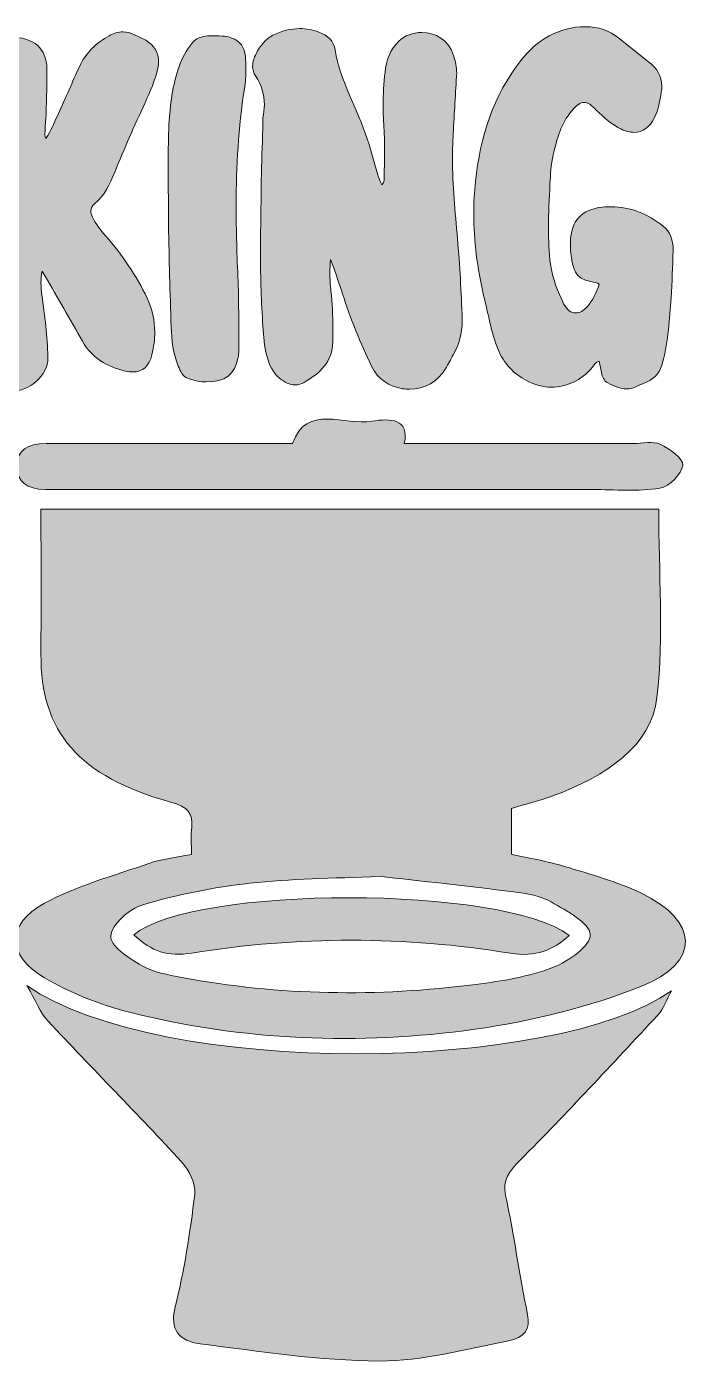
# Model space of a CAD drawing. Header units: inches. Extents: x 253 to 834, y -807 to -273.
# Drawn here: x 564 to 834, y -807 to -273 of the extents above; entities that cross this region are included whole.
import ezdxf

# ---------------------------------------------------------------- set-up
doc = ezdxf.new("R2010")
doc.units = ezdxf.units.IN
doc.header["$MEASUREMENT"] = 0
doc.layers.add('Layer 1', color=7, linetype='Continuous')

# ---------------------------------------------------------------- blocks, each defined once
blk = doc.blocks.new('block 3')
at = {"layer": 'Layer 1', "true_color": 0x040404}
h = blk.add_hatch(color=18, dxfattribs=at)
h.dxf.hatch_style = 2
edge = h.paths.add_edge_path()
edge.add_spline(control_points=[(555.14, -418.79), (551.31, -418.03), (548.55, -415.96), (547.25, -412.12), (545.25, -406.14), (544.87, -399.93), (544.41, -393.8), (543.49, -381.46), (543.18, -369.11), (541.49, -356.84), (541.34, -355.46), (541.26, -354.01), (541.26, -352.55), (541.26, -350.48), (541.42, -348.33), (541.42, -346.26), (541.49, -332.54), (541.57, -318.74), (541.88, -304.94), (541.95, -298.19), (543.49, -291.59), (546.09, -285.31), (548.32, -279.94), (553.61, -277.56), (558.67, -277.56), (562.73, -277.56), (566.72, -279.1), (568.79, -281.7), (570.78, -284.16), (571.63, -286.76), (571.63, -289.83), (571.55, -298.11), (571.55, -306.39), (570.86, -314.67), (570.86, -314.67), (570.78, -316.05), (570.78, -316.05), (570.78, -316.67), (570.86, -317.2), (571.17, -317.97), (573.39, -314.67), (574.69, -311.15), (576.23, -307.85), (579.14, -301.56), (581.82, -295.27), (584.74, -288.99), (587.19, -283.54), (591.49, -279.71), (596.55, -276.8), (598.39, -275.8), (600.15, -275.26), (601.99, -275.26), (603.52, -275.26), (605.13, -275.65), (606.67, -276.41), (608.2, -277.18), (609.73, -277.79), (611.19, -278.64), (614.56, -280.71), (616.33, -283.62), (616.33, -287.15), (616.33, -287.99), (616.25, -288.83), (616.02, -289.75), (614.95, -294.58), (612.95, -299.19), (610.88, -303.63), (606.67, -312.76), (602.53, -322.03), (598.77, -331.39), (596.85, -336.14), (594.78, -340.74), (590.64, -344.04), (589.64, -344.88), (589.19, -345.88), (589.19, -346.88), (589.19, -347.64), (589.49, -348.49), (589.87, -349.33), (591.26, -352.17), (593.09, -354.54), (595.17, -356.92), (601.84, -364.43), (607.36, -372.71), (611.73, -381.76), (613.87, -386.13), (614.79, -390.66), (614.79, -395.26), (614.79, -398.25), (614.41, -401.31), (613.64, -404.38), (612.57, -408.98), (609.96, -411.28), (605.98, -411.28), (605.06, -411.28), (604.06, -411.13), (602.91, -410.9), (595.7, -409.13), (589.57, -405.68), (585.81, -398.94), (580.83, -390.27), (575.84, -381.61), (570.94, -372.94), (570.94, -372.94), (569.71, -370.95), (569.71, -370.95), (569.4, -372.56), (569.25, -374.09), (569.25, -375.63), (569.25, -377.31), (569.4, -378.93), (569.63, -380.53), (570.78, -388.74), (571.78, -396.94), (572.01, -405.3), (572.01, -405.3), (572.01, -405.61), (572.01, -405.61), (572.01, -412.74), (564.65, -419.02), (557.52, -419.02), (556.75, -419.02), (555.91, -418.95), (555.14, -418.79)], knot_values=[0, 0, 0, 0, 1, 1, 1, 2, 2, 2, 3, 3, 3, 4, 4, 4, 5, 5, 5, 6, 6, 6, 7, 7, 7, 8, 8, 8, 9, 9, 9, 10, 10, 10, 11, 11, 11, 12, 12, 12, 13, 13, 13, 14, 14, 14, 15, 15, 15, 16, 16, 16, 17, 17, 17, 18, 18, 18, 19, 19, 19, 20, 20, 20, 21, 21, 21, 22, 22, 22, 23, 23, 23, 24, 24, 24, 25, 25, 25, 26, 26, 26, 27, 27, 27, 28, 28, 28, 29, 29, 29, 30, 30, 30, 31, 31, 31, 32, 32, 32, 33, 33, 33, 34, 34, 34, 35, 35, 35, 36, 36, 36, 37, 37, 37, 38, 38, 38, 39, 39, 39, 40, 40, 40, 41, 41, 41, 41], degree=3, periodic=1)
h = blk.add_hatch(color=18, dxfattribs=at)
h.dxf.hatch_style = 2
edge = h.paths.add_edge_path()
edge.add_spline(control_points=[(627.97, -413.81), (625.9, -413.04), (624.99, -410.9), (624.22, -408.9), (622.15, -403.92), (621.54, -398.55), (621.38, -393.26), (620.84, -379.62), (620.61, -365.97), (620.23, -352.7), (620.23, -352.7), (620.15, -327.48), (620.15, -327.48), (620.15, -322.42), (620.23, -317.36), (620.46, -312.3), (620.84, -304.4), (621.92, -296.66), (624.52, -289.14), (625.75, -285.77), (627.36, -282.7), (629.59, -279.94), (630.81, -278.41), (632.27, -277.49), (634.11, -277.18), (635.34, -276.95), (636.49, -276.8), (637.64, -276.8), (642.16, -276.8), (643.92, -277.1), (645.61, -277.72), (648.91, -278.87), (650.75, -281.47), (651.05, -285), (651.21, -286.69), (651.28, -288.45), (651.28, -290.14), (651.28, -292.82), (651.13, -295.51), (650.67, -298.04), (648.22, -313.52), (647.37, -329.09), (647.37, -344.65), (647.37, -354.77), (647.68, -364.89), (648.14, -375.01), (648.37, -379.62), (648.37, -384.29), (648.37, -388.89), (648.37, -388.89), (648.37, -402.85), (648.37, -402.85), (648.37, -403.69), (648.37, -404.61), (648.22, -405.38), (646.68, -412.51), (643.16, -415.27), (635.41, -415.27), (633.27, -415.27), (630.74, -414.73), (627.97, -413.81)], knot_values=[0, 0, 0, 0, 1, 1, 1, 2, 2, 2, 3, 3, 3, 4, 4, 4, 5, 5, 5, 6, 6, 6, 7, 7, 7, 8, 8, 8, 9, 9, 9, 10, 10, 10, 11, 11, 11, 12, 12, 12, 13, 13, 13, 14, 14, 14, 15, 15, 15, 16, 16, 16, 17, 17, 17, 18, 18, 18, 19, 19, 19, 20, 20, 20, 20], degree=3, periodic=1)
h = blk.add_hatch(color=18, dxfattribs=at)
h.dxf.hatch_style = 2
edge = h.paths.add_edge_path()
edge.add_spline(control_points=[(714, -417.95), (708.48, -416.95), (704.18, -414.35), (701.58, -408.98), (697.05, -399.63), (693.14, -390.04), (689.92, -380.08), (688.47, -375.48), (686.93, -370.87), (685.17, -366.35), (684.94, -368.19), (684.86, -369.95), (684.86, -371.72), (684.86, -374.09), (685.02, -376.47), (685.32, -378.85), (685.94, -383.83), (686.01, -388.74), (686.01, -393.72), (686.01, -393.72), (686.01, -399.09), (686.01, -399.09), (685.94, -407.29), (680.88, -411.82), (674.59, -415.42), (673.44, -416.11), (672.21, -416.42), (671.06, -416.42), (668.84, -416.42), (666.69, -415.34), (664.77, -413.81), (661.94, -411.51), (660.48, -408.29), (659.64, -404.84), (658.56, -401.01), (658.41, -397.02), (658.1, -393.11), (657.34, -383.37), (657.11, -373.63), (657.11, -363.82), (657.11, -354.08), (657.34, -344.27), (657.41, -334.53), (657.49, -327.63), (657.8, -320.81), (658.03, -313.91), (658.03, -313.91), (658.03, -311.45), (658.03, -311.45), (658.03, -311.45), (658.1, -309.69), (658.1, -309.69), (658.41, -307.85), (658.64, -306.09), (658.64, -304.4), (658.64, -300.41), (657.64, -296.58), (655.11, -292.9), (654.35, -291.75), (653.96, -290.44), (653.96, -289.06), (653.96, -287.38), (654.5, -285.61), (655.34, -284), (656.88, -280.94), (659.02, -278.18), (662.09, -276.64), (665.62, -274.88), (669.22, -273.96), (672.9, -273.96), (675.36, -273.96), (677.88, -274.34), (680.41, -275.34), (683.87, -276.57), (686.47, -279.02), (687.01, -282.47), (689, -295.2), (695.98, -306.01), (699.81, -318.05), (701.42, -322.95), (702.8, -328.01), (704.26, -333), (704.64, -334.15), (704.95, -335.3), (705.72, -336.45), (706.48, -335.6), (706.56, -334.68), (706.56, -333.77), (706.56, -333.77), (706.56, -332.61), (706.56, -332.61), (706.71, -329.39), (706.79, -326.17), (706.79, -322.88), (706.79, -319.27), (706.64, -315.67), (706.41, -311.99), (706.25, -309.61), (706.18, -307.24), (706.18, -304.78), (706.18, -300.34), (706.48, -295.81), (706.94, -291.36), (707.48, -286.69), (708.94, -282.39), (712.46, -278.94), (714.76, -276.72), (718.14, -275.49), (721.67, -275.49), (726.96, -275.49), (732.4, -278.33), (734.39, -284.77), (735.16, -287.07), (735.62, -289.45), (735.62, -291.82), (735.62, -291.82), (735.54, -293.05), (735.54, -293.05), (735.08, -301.26), (734.55, -309.38), (734.16, -317.51), (734.01, -320.35), (733.93, -323.11), (733.93, -325.87), (733.93, -336.6), (735.01, -347.26), (735.93, -357.92), (736.92, -368.65), (737.38, -379.46), (737.84, -390.27), (737.84, -390.27), (737.84, -391.04), (737.84, -391.04), (737.84, -395.79), (736.62, -400.32), (734.24, -404.46), (733.24, -406.3), (732.17, -408.14), (731.1, -409.98), (728.26, -415.04), (722.66, -418.18), (716.84, -418.18), (715.92, -418.18), (714.99, -418.1), (714, -417.95)], knot_values=[0, 0, 0, 0, 1, 1, 1, 2, 2, 2, 3, 3, 3, 4, 4, 4, 5, 5, 5, 6, 6, 6, 7, 7, 7, 8, 8, 8, 9, 9, 9, 10, 10, 10, 11, 11, 11, 12, 12, 12, 13, 13, 13, 14, 14, 14, 15, 15, 15, 16, 16, 16, 17, 17, 17, 18, 18, 18, 19, 19, 19, 20, 20, 20, 21, 21, 21, 22, 22, 22, 23, 23, 23, 24, 24, 24, 25, 25, 25, 26, 26, 26, 27, 27, 27, 28, 28, 28, 29, 29, 29, 30, 30, 30, 31, 31, 31, 32, 32, 32, 33, 33, 33, 34, 34, 34, 35, 35, 35, 36, 36, 36, 37, 37, 37, 38, 38, 38, 39, 39, 39, 40, 40, 40, 41, 41, 41, 42, 42, 42, 43, 43, 43, 44, 44, 44, 45, 45, 45, 46, 46, 46, 47, 47, 47, 48, 48, 48, 48], degree=3, periodic=1)
h = blk.add_hatch(color=18, dxfattribs=at)
h.dxf.hatch_style = 2
edge = h.paths.add_edge_path()
edge.add_spline(control_points=[(796.11, -415.65), (794.58, -414.88), (793.88, -413.2), (793.58, -411.51), (793.58, -411.51), (792.66, -406.99), (792.66, -406.99), (791.05, -407.22), (790.67, -408.6), (789.82, -409.52), (785.53, -414.58), (779.62, -417.34), (773.57, -417.34), (770.19, -417.34), (766.82, -416.49), (763.6, -414.73), (758.39, -411.89), (754.4, -407.91), (752.17, -402.23), (749.42, -395.26), (748.19, -387.9), (746.42, -380.69), (743.89, -369.8), (742.44, -358.84), (742.44, -347.8), (742.44, -343.58), (742.67, -339.28), (743.13, -335.07), (745.04, -317.43), (750.11, -300.87), (761.3, -286.76), (767.82, -278.56), (776.25, -273.19), (787.22, -273.19), (792.2, -273.19), (796.65, -274.73), (800.56, -277.79), (800.56, -277.79), (812.44, -287.22), (812.44, -287.22), (815.74, -289.68), (817.73, -292.97), (817.73, -297.04), (817.73, -297.81), (817.65, -298.57), (817.5, -299.42), (816.89, -302.87), (816.43, -306.32), (814.82, -309.54), (812.9, -313.45), (810.06, -315.44), (806.54, -315.44), (805, -315.44), (803.32, -315.06), (801.55, -314.21), (797.64, -312.3), (794.5, -309.61), (791.51, -306.55), (789.52, -304.48), (788.06, -303.48), (786.6, -303.48), (785.15, -303.48), (783.69, -304.55), (781.69, -306.85), (777.32, -311.91), (775.71, -318.2), (774.26, -324.49), (773.34, -328.4), (773.18, -332.31), (772.95, -336.22), (772.65, -342.05), (772.34, -347.87), (772.34, -353.7), (772.34, -358.53), (772.57, -363.36), (773.18, -368.19), (773.95, -373.86), (776.1, -379.08), (778.55, -384.14), (779.7, -386.44), (781.47, -387.67), (783.3, -387.67), (784.76, -387.67), (786.37, -386.9), (787.75, -385.29), (790.13, -382.61), (791.58, -379.46), (792.58, -376.32), (792.2, -375.93), (792.2, -375.7), (792.05, -375.7), (783.92, -374.17), (782.69, -373.02), (781.39, -364.66), (781.23, -363.36), (781.16, -361.98), (781.16, -360.6), (781.16, -360.6), (781.16, -359.22), (781.16, -359.22), (781.31, -350.86), (785.6, -346.26), (793.96, -345.34), (795.11, -345.19), (796.26, -345.19), (797.41, -345.19), (805.16, -345.19), (812.06, -348.03), (818.27, -352.93), (821.26, -355.23), (822.25, -358.68), (822.25, -362.36), (822.25, -362.36), (822.25, -362.75), (822.25, -362.75), (822.1, -369.03), (821.79, -375.4), (821.41, -381.68), (820.8, -390.2), (820.26, -398.78), (818.19, -407.14), (817.19, -411.05), (815.2, -413.73), (811.6, -415.34), (810.22, -415.96), (808.76, -416.49), (807.38, -417.19), (806.08, -417.8), (804.85, -418.03), (803.62, -418.03), (801.02, -418.03), (798.56, -416.88), (796.11, -415.65)], knot_values=[0, 0, 0, 0, 1, 1, 1, 2, 2, 2, 3, 3, 3, 4, 4, 4, 5, 5, 5, 6, 6, 6, 7, 7, 7, 8, 8, 8, 9, 9, 9, 10, 10, 10, 11, 11, 11, 12, 12, 12, 13, 13, 13, 14, 14, 14, 15, 15, 15, 16, 16, 16, 17, 17, 17, 18, 18, 18, 19, 19, 19, 20, 20, 20, 21, 21, 21, 22, 22, 22, 23, 23, 23, 24, 24, 24, 25, 25, 25, 26, 26, 26, 27, 27, 27, 28, 28, 28, 29, 29, 29, 30, 30, 30, 31, 31, 31, 32, 32, 32, 33, 33, 33, 34, 34, 34, 35, 35, 35, 36, 36, 36, 37, 37, 37, 38, 38, 38, 39, 39, 39, 40, 40, 40, 41, 41, 41, 42, 42, 42, 43, 43, 43, 44, 44, 44, 44], degree=3, periodic=1)
at = {"layer": 'Layer 1', "lineweight": 0}
for points, knots in [([(555.14, -418.79), (551.31, -418.03), (548.55, -415.96), (547.25, -412.12), (545.25, -406.14), (544.87, -399.93), (544.41, -393.8), (543.49, -381.46), (543.18, -369.11), (541.49, -356.84), (541.34, -355.46), (541.26, -354.01), (541.26, -352.55), (541.26, -350.48), (541.42, -348.33), (541.42, -346.26), (541.49, -332.54), (541.57, -318.74), (541.88, -304.94), (541.95, -298.19), (543.49, -291.59), (546.09, -285.31), (548.32, -279.94), (553.61, -277.56), (558.67, -277.56), (562.73, -277.56), (566.72, -279.1), (568.79, -281.7), (570.78, -284.16), (571.63, -286.76), (571.63, -289.83), (571.55, -298.11), (571.55, -306.39), (570.86, -314.67), (570.86, -314.67), (570.78, -316.05), (570.78, -316.05), (570.78, -316.67), (570.86, -317.2), (571.17, -317.97), (573.39, -314.67), (574.69, -311.15), (576.23, -307.85), (579.14, -301.56), (581.82, -295.27), (584.74, -288.99), (587.19, -283.54), (591.49, -279.71), (596.55, -276.8), (598.39, -275.8), (600.15, -275.26), (601.99, -275.26), (603.52, -275.26), (605.13, -275.65), (606.67, -276.41), (608.2, -277.18), (609.73, -277.79), (611.19, -278.64), (614.56, -280.71), (616.33, -283.62), (616.33, -287.15), (616.33, -287.99), (616.25, -288.83), (616.02, -289.75), (614.95, -294.58), (612.95, -299.19), (610.88, -303.63), (606.67, -312.76), (602.53, -322.03), (598.77, -331.39), (596.85, -336.14), (594.78, -340.74), (590.64, -344.04), (589.64, -344.88), (589.19, -345.88), (589.19, -346.88), (589.19, -347.64), (589.49, -348.49), (589.87, -349.33), (591.26, -352.17), (593.09, -354.54), (595.17, -356.92), (601.84, -364.43), (607.36, -372.71), (611.73, -381.76), (613.87, -386.13), (614.79, -390.66), (614.79, -395.26), (614.79, -398.25), (614.41, -401.31), (613.64, -404.38), (612.57, -408.98), (609.96, -411.28), (605.98, -411.28), (605.06, -411.28), (604.06, -411.13), (602.91, -410.9), (595.7, -409.13), (589.57, -405.68), (585.81, -398.94), (580.83, -390.27), (575.84, -381.61), (570.94, -372.94), (570.94, -372.94), (569.71, -370.95), (569.71, -370.95), (569.4, -372.56), (569.25, -374.09), (569.25, -375.63), (569.25, -377.31), (569.4, -378.93), (569.63, -380.53), (570.78, -388.74), (571.78, -396.94), (572.01, -405.3), (572.01, -405.3), (572.01, -405.61), (572.01, -405.61), (572.01, -412.74), (564.65, -419.02), (557.52, -419.02), (556.75, -419.02), (555.91, -418.95), (555.14, -418.79)], [0, 0, 0, 0, 1, 1, 1, 2, 2, 2, 3, 3, 3, 4, 4, 4, 5, 5, 5, 6, 6, 6, 7, 7, 7, 8, 8, 8, 9, 9, 9, 10, 10, 10, 11, 11, 11, 12, 12, 12, 13, 13, 13, 14, 14, 14, 15, 15, 15, 16, 16, 16, 17, 17, 17, 18, 18, 18, 19, 19, 19, 20, 20, 20, 21, 21, 21, 22, 22, 22, 23, 23, 23, 24, 24, 24, 25, 25, 25, 26, 26, 26, 27, 27, 27, 28, 28, 28, 29, 29, 29, 30, 30, 30, 31, 31, 31, 32, 32, 32, 33, 33, 33, 34, 34, 34, 35, 35, 35, 36, 36, 36, 37, 37, 37, 38, 38, 38, 39, 39, 39, 40, 40, 40, 41, 41, 41, 41]), ([(627.97, -413.81), (625.9, -413.04), (624.99, -410.9), (624.22, -408.9), (622.15, -403.92), (621.54, -398.55), (621.38, -393.26), (620.84, -379.62), (620.61, -365.97), (620.23, -352.7), (620.23, -352.7), (620.15, -327.48), (620.15, -327.48), (620.15, -322.42), (620.23, -317.36), (620.46, -312.3), (620.84, -304.4), (621.92, -296.66), (624.52, -289.14), (625.75, -285.77), (627.36, -282.7), (629.59, -279.94), (630.81, -278.41), (632.27, -277.49), (634.11, -277.18), (635.34, -276.95), (636.49, -276.8), (637.64, -276.8), (642.16, -276.8), (643.92, -277.1), (645.61, -277.72), (648.91, -278.87), (650.75, -281.47), (651.05, -285), (651.21, -286.69), (651.28, -288.45), (651.28, -290.14), (651.28, -292.82), (651.13, -295.51), (650.67, -298.04), (648.22, -313.52), (647.37, -329.09), (647.37, -344.65), (647.37, -354.77), (647.68, -364.89), (648.14, -375.01), (648.37, -379.62), (648.37, -384.29), (648.37, -388.89), (648.37, -388.89), (648.37, -402.85), (648.37, -402.85), (648.37, -403.69), (648.37, -404.61), (648.22, -405.38), (646.68, -412.51), (643.16, -415.27), (635.41, -415.27), (633.27, -415.27), (630.74, -414.73), (627.97, -413.81)], [0, 0, 0, 0, 1, 1, 1, 2, 2, 2, 3, 3, 3, 4, 4, 4, 5, 5, 5, 6, 6, 6, 7, 7, 7, 8, 8, 8, 9, 9, 9, 10, 10, 10, 11, 11, 11, 12, 12, 12, 13, 13, 13, 14, 14, 14, 15, 15, 15, 16, 16, 16, 17, 17, 17, 18, 18, 18, 19, 19, 19, 20, 20, 20, 20]), ([(714, -417.95), (708.48, -416.95), (704.18, -414.35), (701.58, -408.98), (697.05, -399.63), (693.14, -390.04), (689.92, -380.08), (688.47, -375.48), (686.93, -370.87), (685.17, -366.35), (684.94, -368.19), (684.86, -369.95), (684.86, -371.72), (684.86, -374.09), (685.02, -376.47), (685.32, -378.85), (685.94, -383.83), (686.01, -388.74), (686.01, -393.72), (686.01, -393.72), (686.01, -399.09), (686.01, -399.09), (685.94, -407.29), (680.88, -411.82), (674.59, -415.42), (673.44, -416.11), (672.21, -416.42), (671.06, -416.42), (668.84, -416.42), (666.69, -415.34), (664.77, -413.81), (661.94, -411.51), (660.48, -408.29), (659.64, -404.84), (658.56, -401.01), (658.41, -397.02), (658.1, -393.11), (657.34, -383.37), (657.11, -373.63), (657.11, -363.82), (657.11, -354.08), (657.34, -344.27), (657.41, -334.53), (657.49, -327.63), (657.8, -320.81), (658.03, -313.91), (658.03, -313.91), (658.03, -311.45), (658.03, -311.45), (658.03, -311.45), (658.1, -309.69), (658.1, -309.69), (658.41, -307.85), (658.64, -306.09), (658.64, -304.4), (658.64, -300.41), (657.64, -296.58), (655.11, -292.9), (654.35, -291.75), (653.96, -290.44), (653.96, -289.06), (653.96, -287.38), (654.5, -285.61), (655.34, -284), (656.88, -280.94), (659.02, -278.18), (662.09, -276.64), (665.62, -274.88), (669.22, -273.96), (672.9, -273.96), (675.36, -273.96), (677.88, -274.34), (680.41, -275.34), (683.87, -276.57), (686.47, -279.02), (687.01, -282.47), (689, -295.2), (695.98, -306.01), (699.81, -318.05), (701.42, -322.95), (702.8, -328.01), (704.26, -333), (704.64, -334.15), (704.95, -335.3), (705.72, -336.45), (706.48, -335.6), (706.56, -334.68), (706.56, -333.77), (706.56, -333.77), (706.56, -332.61), (706.56, -332.61), (706.71, -329.39), (706.79, -326.17), (706.79, -322.88), (706.79, -319.27), (706.64, -315.67), (706.41, -311.99), (706.25, -309.61), (706.18, -307.24), (706.18, -304.78), (706.18, -300.34), (706.48, -295.81), (706.94, -291.36), (707.48, -286.69), (708.94, -282.39), (712.46, -278.94), (714.76, -276.72), (718.14, -275.49), (721.67, -275.49), (726.96, -275.49), (732.4, -278.33), (734.39, -284.77), (735.16, -287.07), (735.62, -289.45), (735.62, -291.82), (735.62, -291.82), (735.54, -293.05), (735.54, -293.05), (735.08, -301.26), (734.55, -309.38), (734.16, -317.51), (734.01, -320.35), (733.93, -323.11), (733.93, -325.87), (733.93, -336.6), (735.01, -347.26), (735.93, -357.92), (736.92, -368.65), (737.38, -379.46), (737.84, -390.27), (737.84, -390.27), (737.84, -391.04), (737.84, -391.04), (737.84, -395.79), (736.62, -400.32), (734.24, -404.46), (733.24, -406.3), (732.17, -408.14), (731.1, -409.98), (728.26, -415.04), (722.66, -418.18), (716.84, -418.18), (715.92, -418.18), (714.99, -418.1), (714, -417.95)], [0, 0, 0, 0, 1, 1, 1, 2, 2, 2, 3, 3, 3, 4, 4, 4, 5, 5, 5, 6, 6, 6, 7, 7, 7, 8, 8, 8, 9, 9, 9, 10, 10, 10, 11, 11, 11, 12, 12, 12, 13, 13, 13, 14, 14, 14, 15, 15, 15, 16, 16, 16, 17, 17, 17, 18, 18, 18, 19, 19, 19, 20, 20, 20, 21, 21, 21, 22, 22, 22, 23, 23, 23, 24, 24, 24, 25, 25, 25, 26, 26, 26, 27, 27, 27, 28, 28, 28, 29, 29, 29, 30, 30, 30, 31, 31, 31, 32, 32, 32, 33, 33, 33, 34, 34, 34, 35, 35, 35, 36, 36, 36, 37, 37, 37, 38, 38, 38, 39, 39, 39, 40, 40, 40, 41, 41, 41, 42, 42, 42, 43, 43, 43, 44, 44, 44, 45, 45, 45, 46, 46, 46, 47, 47, 47, 48, 48, 48, 48]), ([(796.11, -415.65), (794.58, -414.88), (793.88, -413.2), (793.58, -411.51), (793.58, -411.51), (792.66, -406.99), (792.66, -406.99), (791.05, -407.22), (790.67, -408.6), (789.82, -409.52), (785.53, -414.58), (779.62, -417.34), (773.57, -417.34), (770.19, -417.34), (766.82, -416.49), (763.6, -414.73), (758.39, -411.89), (754.4, -407.91), (752.17, -402.23), (749.42, -395.26), (748.19, -387.9), (746.42, -380.69), (743.89, -369.8), (742.44, -358.84), (742.44, -347.8), (742.44, -343.58), (742.67, -339.28), (743.13, -335.07), (745.04, -317.43), (750.11, -300.87), (761.3, -286.76), (767.82, -278.56), (776.25, -273.19), (787.22, -273.19), (792.2, -273.19), (796.65, -274.73), (800.56, -277.79), (800.56, -277.79), (812.44, -287.22), (812.44, -287.22), (815.74, -289.68), (817.73, -292.97), (817.73, -297.04), (817.73, -297.81), (817.65, -298.57), (817.5, -299.42), (816.89, -302.87), (816.43, -306.32), (814.82, -309.54), (812.9, -313.45), (810.06, -315.44), (806.54, -315.44), (805, -315.44), (803.32, -315.06), (801.55, -314.21), (797.64, -312.3), (794.5, -309.61), (791.51, -306.55), (789.52, -304.48), (788.06, -303.48), (786.6, -303.48), (785.15, -303.48), (783.69, -304.55), (781.69, -306.85), (777.32, -311.91), (775.71, -318.2), (774.26, -324.49), (773.34, -328.4), (773.18, -332.31), (772.95, -336.22), (772.65, -342.05), (772.34, -347.87), (772.34, -353.7), (772.34, -358.53), (772.57, -363.36), (773.18, -368.19), (773.95, -373.86), (776.1, -379.08), (778.55, -384.14), (779.7, -386.44), (781.47, -387.67), (783.3, -387.67), (784.76, -387.67), (786.37, -386.9), (787.75, -385.29), (790.13, -382.61), (791.58, -379.46), (792.58, -376.32), (792.2, -375.93), (792.2, -375.7), (792.05, -375.7), (783.92, -374.17), (782.69, -373.02), (781.39, -364.66), (781.23, -363.36), (781.16, -361.98), (781.16, -360.6), (781.16, -360.6), (781.16, -359.22), (781.16, -359.22), (781.31, -350.86), (785.6, -346.26), (793.96, -345.34), (795.11, -345.19), (796.26, -345.19), (797.41, -345.19), (805.16, -345.19), (812.06, -348.03), (818.27, -352.93), (821.26, -355.23), (822.25, -358.68), (822.25, -362.36), (822.25, -362.36), (822.25, -362.75), (822.25, -362.75), (822.1, -369.03), (821.79, -375.4), (821.41, -381.68), (820.8, -390.2), (820.26, -398.78), (818.19, -407.14), (817.19, -411.05), (815.2, -413.73), (811.6, -415.34), (810.22, -415.96), (808.76, -416.49), (807.38, -417.19), (806.08, -417.8), (804.85, -418.03), (803.62, -418.03), (801.02, -418.03), (798.56, -416.88), (796.11, -415.65)], [0, 0, 0, 0, 1, 1, 1, 2, 2, 2, 3, 3, 3, 4, 4, 4, 5, 5, 5, 6, 6, 6, 7, 7, 7, 8, 8, 8, 9, 9, 9, 10, 10, 10, 11, 11, 11, 12, 12, 12, 13, 13, 13, 14, 14, 14, 15, 15, 15, 16, 16, 16, 17, 17, 17, 18, 18, 18, 19, 19, 19, 20, 20, 20, 21, 21, 21, 22, 22, 22, 23, 23, 23, 24, 24, 24, 25, 25, 25, 26, 26, 26, 27, 27, 27, 28, 28, 28, 29, 29, 29, 30, 30, 30, 31, 31, 31, 32, 32, 32, 33, 33, 33, 34, 34, 34, 35, 35, 35, 36, 36, 36, 37, 37, 37, 38, 38, 38, 39, 39, 39, 40, 40, 40, 41, 41, 41, 42, 42, 42, 43, 43, 43, 44, 44, 44, 44])]:
    blk.add_open_spline(points, degree=3, knots=knots, dxfattribs=at)
blk = doc.blocks.new('block 5')
at = {"layer": 'Layer 1', "true_color": 0x040404}
h = blk.add_hatch(color=18, dxfattribs=at)
h.dxf.hatch_style = 2
edge = h.paths.add_edge_path()
edge.add_spline(control_points=[(669.9, -439.87), (675.46, -423.85), (690.89, -432.81), (701.71, -430.97), (708.86, -429.75), (716.95, -429.88), (714.65, -439.85), (746.06, -439.85), (776.09, -439.85), (806.13, -439.86), (809.83, -439.86), (814.31, -438.87), (817.07, -440.2), (820.97, -442.1), (826.38, -445.94), (826.07, -448.56), (825.67, -451.98), (820.82, -457.15), (816.97, -457.77), (808.24, -459.17), (798.94, -458.28), (789.88, -458.28), (720.23, -458.28), (650.58, -458.28), (580.93, -458.28), (577.63, -458.28), (574.34, -458.28), (571.04, -458.25), (563.54, -458.16), (559.63, -455.22), (559.65, -448.95), (559.68, -442.6), (563.82, -439.89), (571.26, -439.89), (596.82, -439.89), (622.37, -439.87), (647.92, -439.87), (655.31, -439.86), (662.7, -439.87), (669.9, -439.87)], knot_values=[0, 0, 0, 0, 1, 1, 1, 2, 2, 2, 3, 3, 3, 4, 4, 4, 5, 5, 5, 6, 6, 6, 7, 7, 7, 8, 8, 8, 9, 9, 9, 10, 10, 10, 11, 11, 11, 12, 12, 12, 13, 13, 13, 13], degree=3, periodic=1)
h = blk.add_hatch(color=18, dxfattribs=at)
h.dxf.hatch_style = 2
edge = h.paths.add_edge_path()
edge.add_spline(control_points=[(629.49, -604.19), (629.49, -599.95), (629.15, -596.59), (629.56, -593.29), (630.24, -587.86), (628.05, -585.18), (621.15, -583.27), (584.22, -573.01), (569.07, -555.27), (569.23, -523.97), (569.32, -504.93), (569.25, -485.88), (569.25, -466.13), (652.13, -466.13), (733.9, -466.13), (816.46, -466.13), (816.46, -491.41), (818.59, -516.6), (815.78, -541.42), (813.57, -560.83), (795.49, -572.9), (774.14, -580.81), (768.94, -582.74), (763.39, -584.05), (757.52, -585.78), (757.52, -591.75), (757.52, -597.68), (757.52, -604.14), (764.75, -605.75), (771.98, -606.92), (778.79, -609), (789.16, -612.15), (799.86, -615.09), (809.33, -619.62), (832.66, -630.8), (833.53, -647.4), (809.33, -657.03), (788.62, -665.26), (765.59, -670.94), (742.82, -674.12), (696.43, -680.6), (649.88, -678.69), (604.63, -667.32), (592.66, -664.31), (580.81, -659.51), (570.64, -653.56), (555.52, -644.71), (555.25, -632.14), (570.68, -623.71), (583.42, -616.76), (598.56, -612.65), (612.83, -607.67), (617.63, -605.99), (623.06, -605.49), (629.49, -604.19)], knot_values=[0, 0, 0, 0, 1, 1, 1, 2, 2, 2, 3, 3, 3, 4, 4, 4, 5, 5, 5, 6, 6, 6, 7, 7, 7, 8, 8, 8, 9, 9, 9, 10, 10, 10, 11, 11, 11, 12, 12, 12, 13, 13, 13, 14, 14, 14, 15, 15, 15, 16, 16, 16, 17, 17, 17, 18, 18, 18, 18], degree=3, periodic=1)
edge = h.paths.add_edge_path()
edge.add_spline(control_points=[(704.63, -612.96), (685.69, -613.88), (669.13, -613.86), (652.9, -615.72), (638.37, -617.38), (623.78, -620.21), (610.04, -624.34), (604.32, -626.06), (597.66, -632.27), (597.16, -636.85), (596.75, -640.55), (604.3, -645.61), (609.54, -648.69), (614, -651.3), (620.09, -652.37), (625.66, -653.41), (664.63, -660.71), (703.93, -661.22), (743.31, -656.19), (753.79, -654.85), (764.62, -653.09), (774.05, -649.42), (780.56, -646.9), (789.28, -640.64), (789.09, -636.28), (788.88, -631.71), (779.73, -626.83), (773.5, -623.21), (769.37, -620.82), (763.62, -619.85), (758.41, -619.18), (739.75, -616.8), (721.02, -614.82), (704.63, -612.96)], knot_values=[0, 0, 0, 0, 1, 1, 1, 2, 2, 2, 3, 3, 3, 4, 4, 4, 5, 5, 5, 6, 6, 6, 7, 7, 7, 8, 8, 8, 9, 9, 9, 10, 10, 10, 11, 11, 11, 11], degree=3, periodic=1)
h = blk.add_hatch(color=18, dxfattribs=at)
h.dxf.hatch_style = 2
edge = h.paths.add_edge_path()
edge.add_spline(control_points=[(606.38, -636.34), (630.27, -616.64), (754.13, -616.44), (780.69, -636.6), (774.38, -642.54), (766.97, -645.33), (757.2, -643.73), (714.69, -636.76), (672.16, -636.84), (629.62, -643.63), (619.93, -645.18), (613.68, -643.14), (606.38, -636.34)], knot_values=[0, 0, 0, 0, 1, 1, 1, 2, 2, 2, 3, 3, 3, 4, 4, 4, 4], degree=3, periodic=1)
h = blk.add_hatch(color=18, dxfattribs=at)
h.dxf.hatch_style = 2
edge = h.paths.add_edge_path()
edge.add_spline(control_points=[(563.6, -656.66), (617.56, -693.79), (775.3, -691.51), (821.63, -658.72), (819.77, -662.03), (818.57, -665.76), (815.94, -668.6), (797.89, -688.05), (779.86, -707.52), (761.03, -726.46), (756.56, -730.97), (753.9, -734.42), (755.2, -740.47), (758.61, -756.3), (760.62, -772.32), (764, -788.15), (765.28, -794.15), (762.63, -797.59), (756.39, -798.76), (739.26, -801.95), (721.94, -806.91), (704.74, -806.81), (680.77, -806.66), (656.77, -802.96), (632.94, -799.91), (624.31, -798.81), (620.82, -793.99), (622.85, -785.79), (626.57, -770.71), (628.98, -755.38), (630.77, -740.06), (631.25, -735.89), (628.75, -730.66), (625.55, -727.18), (608.05, -708.23), (589.76, -689.76), (572.12, -670.89), (568.8, -667.35), (567.17, -662.76), (563.6, -656.66)], knot_values=[0, 0, 0, 0, 1, 1, 1, 2, 2, 2, 3, 3, 3, 4, 4, 4, 5, 5, 5, 6, 6, 6, 7, 7, 7, 8, 8, 8, 9, 9, 9, 10, 10, 10, 11, 11, 11, 12, 12, 12, 13, 13, 13, 13], degree=3, periodic=1)
at = {"layer": 'Layer 1', "lineweight": 0}
for points, knots in [([(669.9, -439.87), (675.46, -423.85), (690.89, -432.81), (701.71, -430.97), (708.86, -429.75), (716.95, -429.88), (714.65, -439.85), (746.06, -439.85), (776.09, -439.85), (806.13, -439.86), (809.83, -439.86), (814.31, -438.87), (817.07, -440.2), (820.97, -442.1), (826.38, -445.94), (826.07, -448.56), (825.67, -451.98), (820.82, -457.15), (816.97, -457.77), (808.24, -459.17), (798.94, -458.28), (789.88, -458.28), (720.23, -458.28), (650.58, -458.28), (580.93, -458.28), (577.63, -458.28), (574.34, -458.28), (571.04, -458.25), (563.54, -458.16), (559.63, -455.22), (559.65, -448.95), (559.68, -442.6), (563.82, -439.89), (571.26, -439.89), (596.82, -439.89), (622.37, -439.87), (647.92, -439.87), (655.31, -439.86), (662.7, -439.87), (669.9, -439.87)], [0, 0, 0, 0, 1, 1, 1, 2, 2, 2, 3, 3, 3, 4, 4, 4, 5, 5, 5, 6, 6, 6, 7, 7, 7, 8, 8, 8, 9, 9, 9, 10, 10, 10, 11, 11, 11, 12, 12, 12, 13, 13, 13, 13]), ([(629.49, -604.19), (629.49, -599.95), (629.15, -596.59), (629.56, -593.29), (630.24, -587.86), (628.05, -585.18), (621.15, -583.27), (584.22, -573.01), (569.07, -555.27), (569.23, -523.97), (569.32, -504.93), (569.25, -485.88), (569.25, -466.13), (652.13, -466.13), (733.9, -466.13), (816.46, -466.13), (816.46, -491.41), (818.59, -516.6), (815.78, -541.42), (813.57, -560.83), (795.49, -572.9), (774.14, -580.81), (768.94, -582.74), (763.39, -584.05), (757.52, -585.78), (757.52, -591.75), (757.52, -597.68), (757.52, -604.14), (764.75, -605.75), (771.98, -606.92), (778.79, -609), (789.16, -612.15), (799.86, -615.09), (809.33, -619.62), (832.66, -630.8), (833.53, -647.4), (809.33, -657.03), (788.62, -665.26), (765.59, -670.94), (742.82, -674.12), (696.43, -680.6), (649.88, -678.69), (604.63, -667.32), (592.66, -664.31), (580.81, -659.51), (570.64, -653.56), (555.52, -644.71), (555.25, -632.14), (570.68, -623.71), (583.42, -616.76), (598.56, -612.65), (612.83, -607.67), (617.63, -605.99), (623.06, -605.49), (629.49, -604.19)], [0, 0, 0, 0, 1, 1, 1, 2, 2, 2, 3, 3, 3, 4, 4, 4, 5, 5, 5, 6, 6, 6, 7, 7, 7, 8, 8, 8, 9, 9, 9, 10, 10, 10, 11, 11, 11, 12, 12, 12, 13, 13, 13, 14, 14, 14, 15, 15, 15, 16, 16, 16, 17, 17, 17, 18, 18, 18, 18]), ([(704.63, -612.96), (685.69, -613.88), (669.13, -613.86), (652.9, -615.72), (638.37, -617.38), (623.78, -620.21), (610.04, -624.34), (604.32, -626.06), (597.66, -632.27), (597.16, -636.85), (596.75, -640.55), (604.3, -645.61), (609.54, -648.69), (614, -651.3), (620.09, -652.37), (625.66, -653.41), (664.63, -660.71), (703.93, -661.22), (743.31, -656.19), (753.79, -654.85), (764.62, -653.09), (774.05, -649.42), (780.56, -646.9), (789.28, -640.64), (789.09, -636.28), (788.88, -631.71), (779.73, -626.83), (773.5, -623.21), (769.37, -620.82), (763.62, -619.85), (758.41, -619.18), (739.75, -616.8), (721.02, -614.82), (704.63, -612.96)], [0, 0, 0, 0, 1, 1, 1, 2, 2, 2, 3, 3, 3, 4, 4, 4, 5, 5, 5, 6, 6, 6, 7, 7, 7, 8, 8, 8, 9, 9, 9, 10, 10, 10, 11, 11, 11, 11]), ([(606.38, -636.34), (630.27, -616.64), (754.13, -616.44), (780.69, -636.6), (774.38, -642.54), (766.97, -645.33), (757.2, -643.73), (714.69, -636.76), (672.16, -636.84), (629.62, -643.63), (619.93, -645.18), (613.68, -643.14), (606.38, -636.34)], [0, 0, 0, 0, 1, 1, 1, 2, 2, 2, 3, 3, 3, 4, 4, 4, 4]), ([(563.6, -656.66), (617.56, -693.79), (775.3, -691.51), (821.63, -658.72), (819.77, -662.03), (818.57, -665.76), (815.94, -668.6), (797.89, -688.05), (779.86, -707.52), (761.03, -726.46), (756.56, -730.97), (753.9, -734.42), (755.2, -740.47), (758.61, -756.3), (760.62, -772.32), (764, -788.15), (765.28, -794.15), (762.63, -797.59), (756.39, -798.76), (739.26, -801.95), (721.94, -806.91), (704.74, -806.81), (680.77, -806.66), (656.77, -802.96), (632.94, -799.91), (624.31, -798.81), (620.82, -793.99), (622.85, -785.79), (626.57, -770.71), (628.98, -755.38), (630.77, -740.06), (631.25, -735.89), (628.75, -730.66), (625.55, -727.18), (608.05, -708.23), (589.76, -689.76), (572.12, -670.89), (568.8, -667.35), (567.17, -662.76), (563.6, -656.66)], [0, 0, 0, 0, 1, 1, 1, 2, 2, 2, 3, 3, 3, 4, 4, 4, 5, 5, 5, 6, 6, 6, 7, 7, 7, 8, 8, 8, 9, 9, 9, 10, 10, 10, 11, 11, 11, 12, 12, 12, 13, 13, 13, 13])]:
    blk.add_open_spline(points, degree=3, knots=knots, dxfattribs=at)
blk = doc.blocks.new('block 2')
at = {"layer": 'Layer 1'}
for name in ['block 3', 'block 5']:
    blk.add_blockref(name, (0, 0), dxfattribs=at)

msp = doc.modelspace()

# ---------------------------------------------------------------- block references
at = {"layer": 'Layer 1'}
msp.add_blockref('block 2', (0, 0), dxfattribs=at)

doc.saveas('drawing.dxf')
